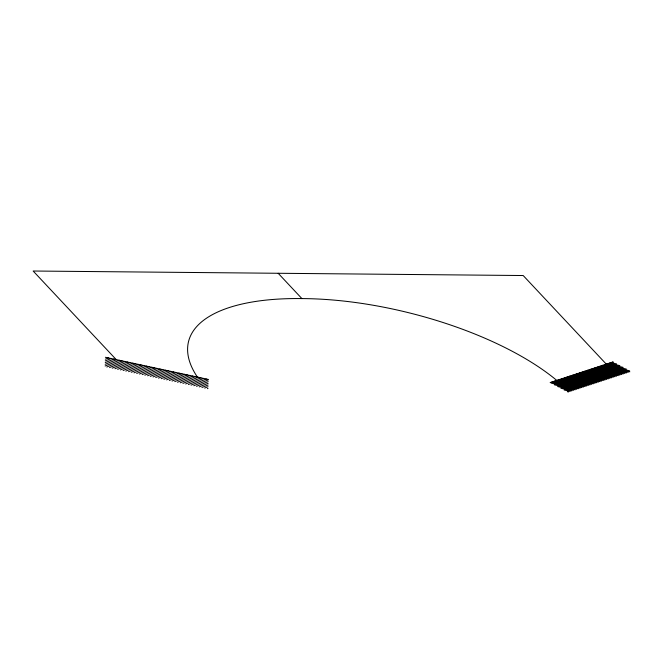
<?xml version="1.0" encoding="UTF-8"?>
<svg xmlns="http://www.w3.org/2000/svg" width="663" height="663" viewBox="0 0 663 663"><rect width="100%" height="100%" fill="white"/><g stroke="black" fill="none" stroke-linecap="round" stroke-linejoin="round"><path stroke-width="0.99" d="M105.334 359.197L108.467 357.937M105.276 360.896L111.185 358.526M105.226 362.595L113.903 359.114M105.177 364.285L116.622 359.694M105.127 365.984L119.34 360.282M106.793 366.995L122.058 360.871M109.511 367.575L124.777 361.451M112.229 368.164L127.495 362.039M114.948 368.744L130.213 362.62M117.666 369.332L132.931 363.208M120.384 369.921L135.65 363.796M123.103 370.501L138.368 364.377M125.821 371.089L141.086 364.965M128.539 371.678L143.805 365.553M131.257 372.258L146.523 366.133M133.976 372.846L149.241 366.722M136.694 373.426L151.96 367.31M139.421 374.015L154.678 367.89M142.139 374.603L157.396 368.479M144.857 375.183L160.114 369.059M147.576 375.772L162.833 369.647M150.294 376.36L165.551 370.236M153.012 376.94L168.269 370.816M155.73 377.529L170.988 371.404M158.449 378.117L173.706 371.993M161.167 378.697L176.424 372.573M163.885 379.286L179.143 373.161M166.604 379.866L181.861 373.75M169.322 380.454L184.579 374.33M172.04 381.043L187.297 374.918M174.759 381.623L190.016 375.498M177.477 382.211L192.742 376.087M180.195 382.8L195.461 376.675M182.913 383.38L198.179 377.255M185.632 383.968L200.897 377.844M188.35 384.557L203.616 378.432M191.068 385.137L206.334 379.012M193.787 385.725L208.248 379.924M196.505 386.305L208.199 381.615M199.223 386.894L208.149 383.313M201.942 387.482L208.091 385.012M204.66 388.062L208.041 386.711M207.378 388.651L207.991 388.402M550.149 382.584L612.902 361.957M105.392 357.282L208.265 379.427M612.687 362.031L613.333 362.18M611.029 362.57L616.59 363.912M609.363 363.117L619.855 365.636M607.706 363.664L623.121 367.368M606.048 364.211L626.386 369.092M604.391 364.749L629.643 370.816M602.733 365.296L629.85 371.81M601.076 365.843L628.192 372.357M599.418 366.39L626.535 372.904M597.761 366.929L624.877 373.443M596.103 367.476L623.22 373.99M594.446 368.023L621.562 374.537M592.78 368.57L619.897 375.084M591.123 369.109L618.239 375.631M589.465 369.656L616.582 376.17M587.808 370.203L614.924 376.717M586.15 370.75L613.267 377.264M584.493 371.297L611.609 377.811M582.835 371.835L609.952 378.349M581.178 372.382L608.294 378.896M579.52 372.929L606.637 379.443M577.863 373.476L604.979 379.99M576.205 374.015L603.313 380.529M574.539 374.562L601.656 381.076M572.882 375.109L599.998 381.623M571.224 375.656L598.341 382.17M569.567 376.194L596.683 382.717M567.909 376.741L595.026 383.255M566.252 377.288L593.368 383.802M564.594 377.835L591.711 384.349M562.937 378.382L590.053 384.896M561.279 378.921L588.396 385.435M559.622 379.468L586.73 385.982M557.956 380.015L585.073 386.529M556.298 380.562L583.415 387.076M554.641 381.101L581.758 387.615M552.983 381.648L580.1 388.162M551.326 382.195L578.443 388.709M551.094 383.081L576.785 389.256M554.351 384.805L575.128 389.794M557.616 386.537L573.47 390.341M560.881 388.261L571.813 390.888M564.147 389.993L570.155 391.435M567.404 391.717L568.489 391.982M606.28 364.128L523.19 275.535L33.15 271.018L116.24 359.619M278.17 273.28L301.905 298.59A204.734 80.654 14.1 0 1 556.771 380.405M197.408 377.09A204.734 80.654 14.1 0 1 301.905 298.59"/></g></svg>
